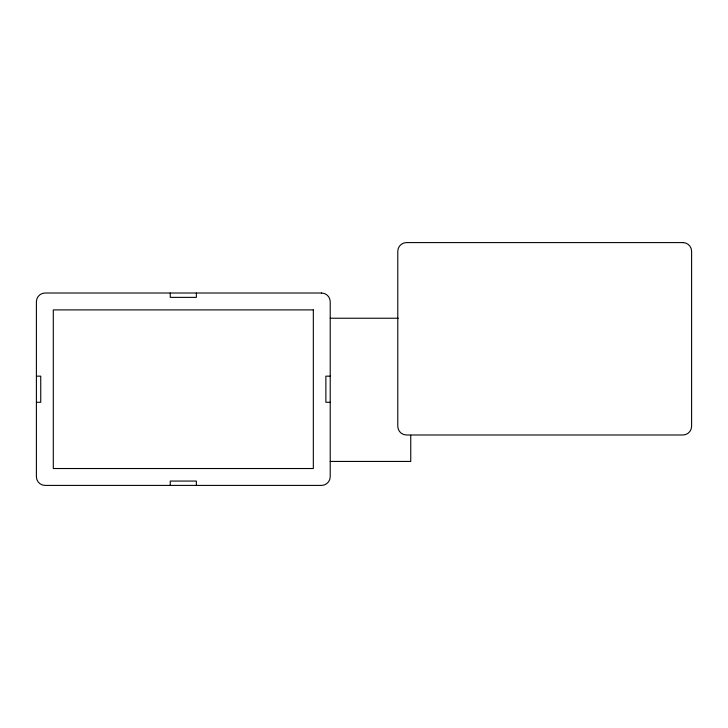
<?xml version="1.0" encoding="UTF-8"?>
<svg xmlns="http://www.w3.org/2000/svg" width="728" height="728" viewBox="0 0 728 728"><rect width="100%" height="100%" fill="white"/><g stroke="black" fill="none" stroke-linecap="round" stroke-linejoin="round"><path stroke-width="1.09" d="M330.221 318.227L398.271 318.227M36.4 376.158L40.75 376.158L40.75 402.275L36.4 402.275M330.221 376.158L325.871 376.158L325.871 402.275L330.221 402.275M330.221 461.434L410.747 461.434L410.747 435.299M196.369 293.011L196.369 297.37L170.252 297.37L170.252 293.011M196.369 485.412L196.369 481.062L170.252 481.062L170.252 485.412M682.891 242.588L406.488 242.588A8.709 8.709 0 0 0 397.779 251.296L397.779 426.28A8.709 8.709 0 0 0 406.488 434.989L682.891 434.989A8.709 8.709 0 0 0 691.6 426.28L691.6 251.296A8.709 8.709 0 0 0 682.891 242.588M321.512 293.011L45.109 293.011A8.709 8.709 0 0 0 36.4 301.72L36.4 476.704A8.709 8.709 0 0 0 45.109 485.412L321.512 485.412A8.709 8.709 0 0 0 330.221 476.704L330.221 301.72A8.709 8.709 0 0 0 321.512 293.011M313.331 309.901L53.29 309.901L53.29 468.523L313.331 468.523L313.331 309.901"/></g></svg>
